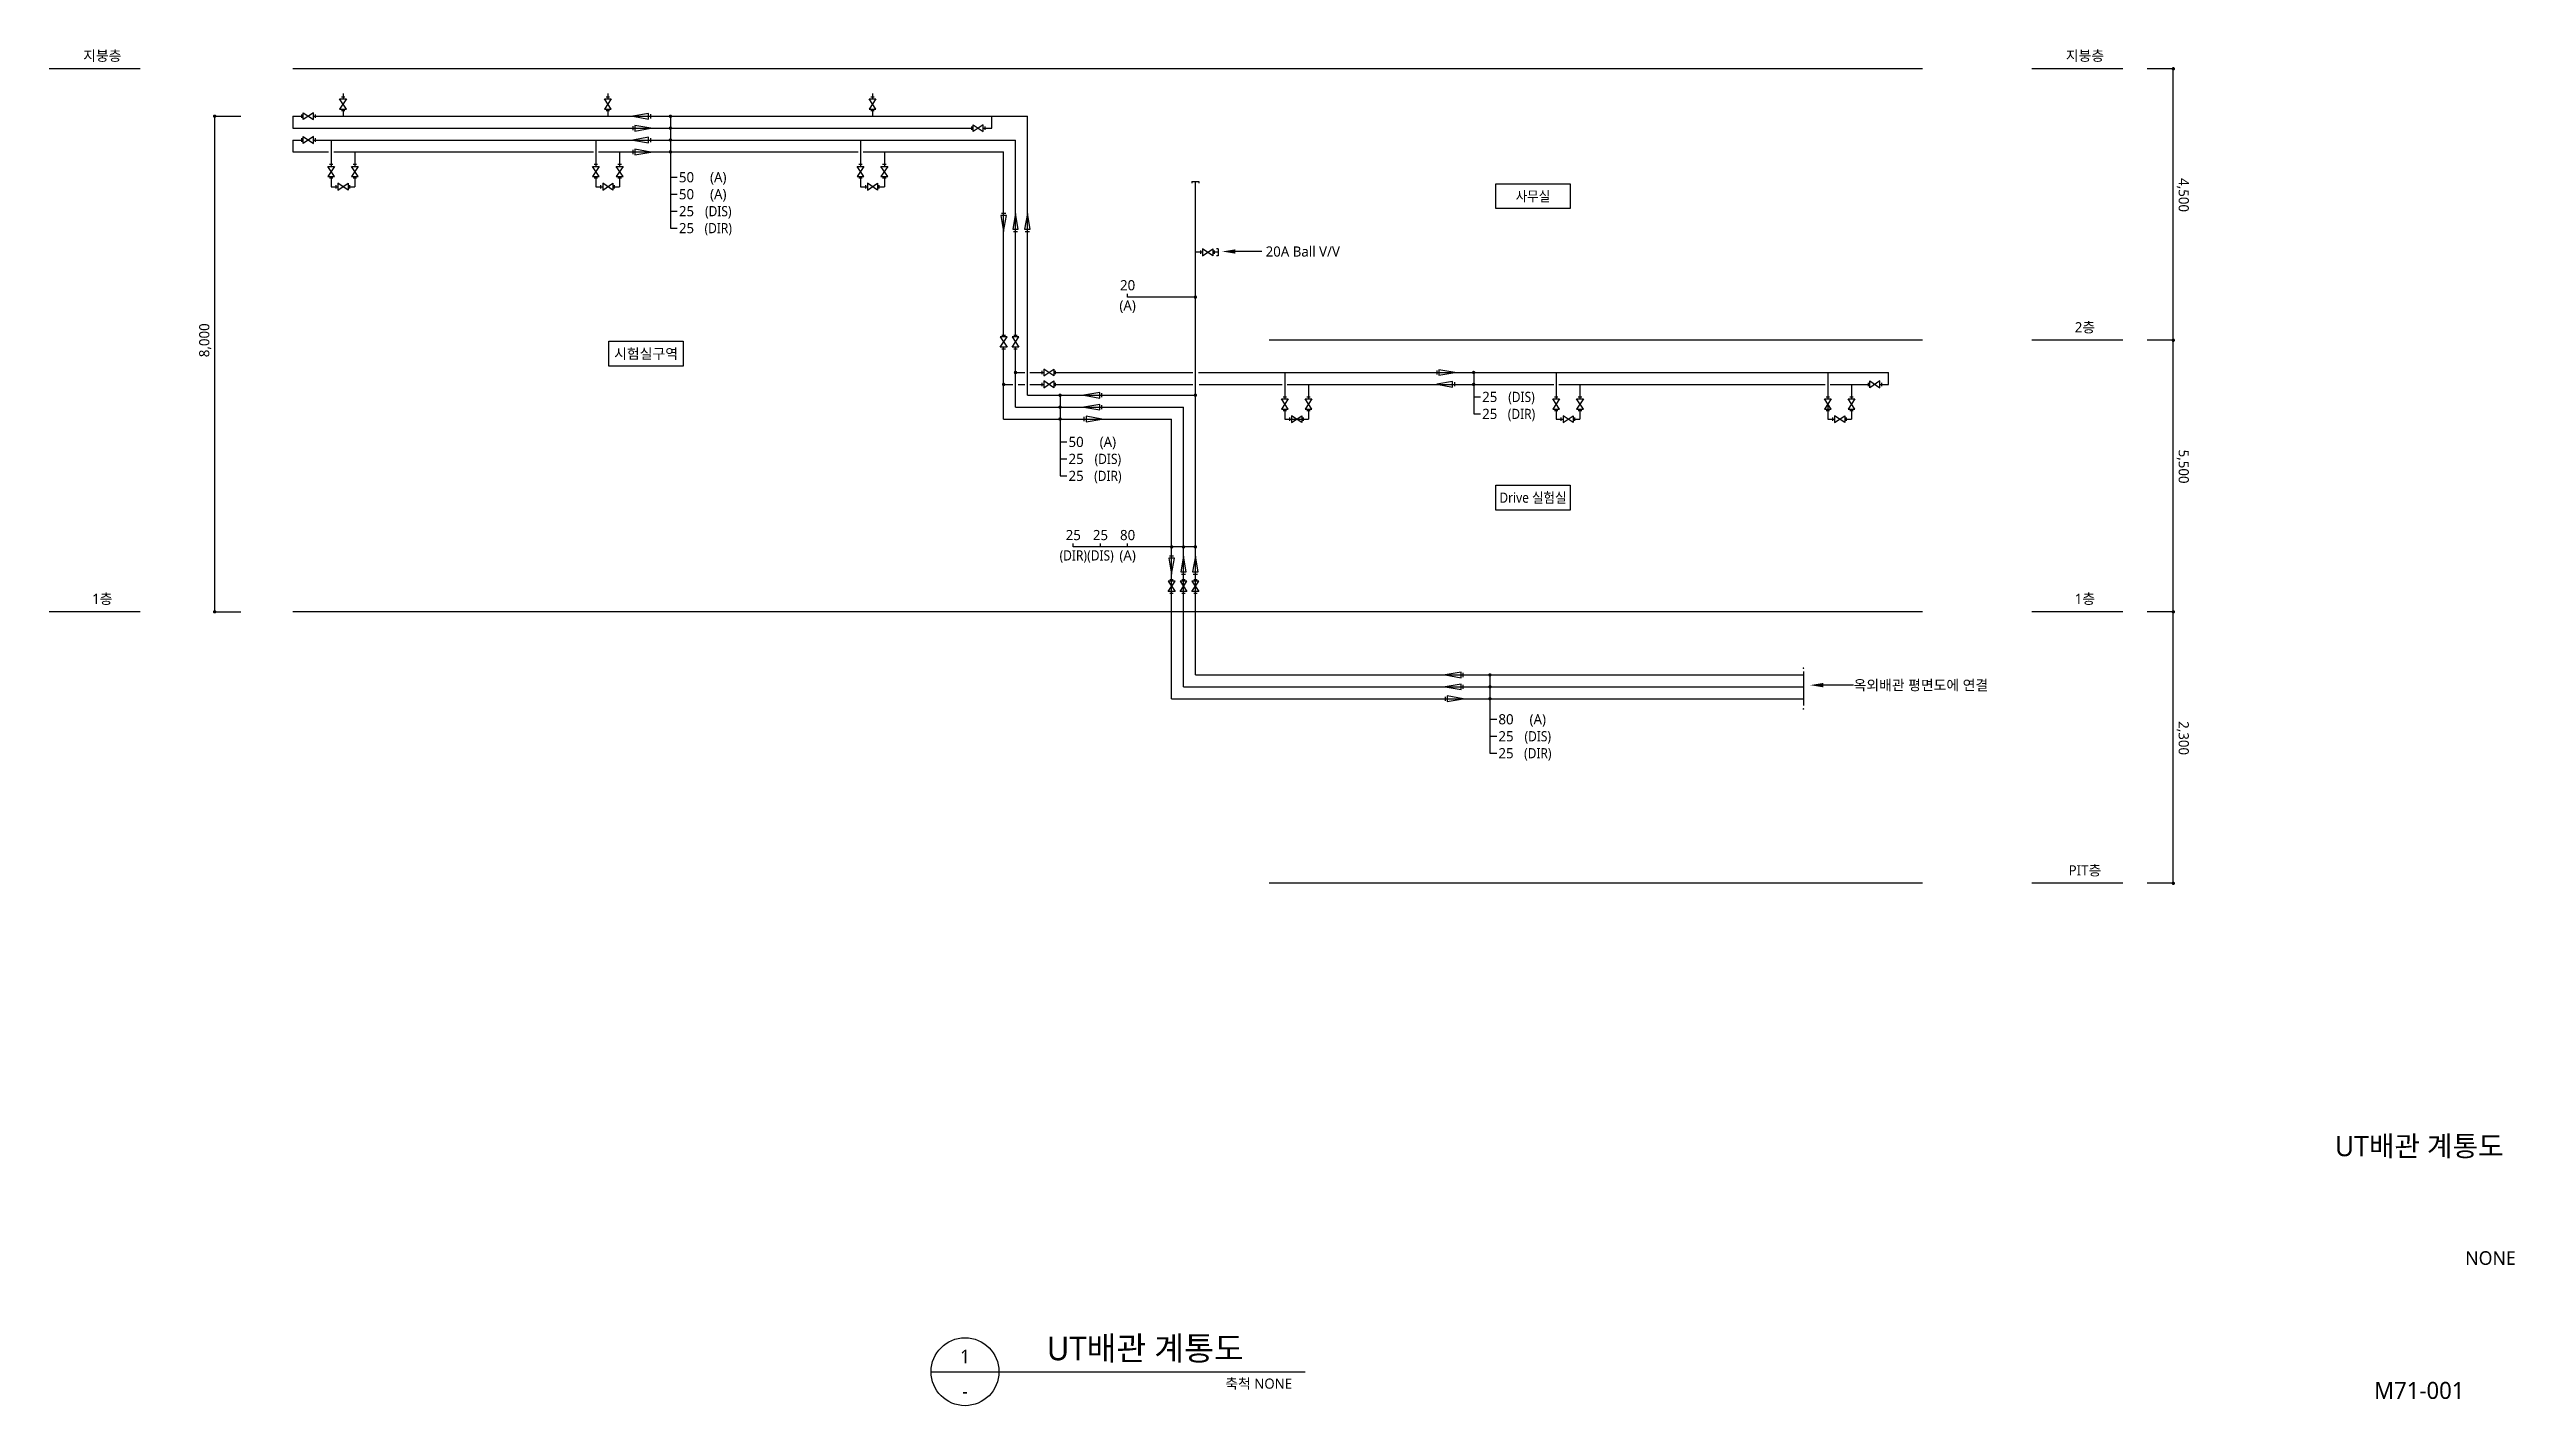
# Model space of a CAD drawing. Header units: millimetres. Extents: x 78 to 805, y 28 to 428.
import ezdxf
from ezdxf.enums import TextEntityAlignment as Align

# ---------------------------------------------------------------- set-up
doc = ezdxf.new("R2010")
doc.units = ezdxf.units.MM
for name, color, linetype in [('AA-MKXS', 3, 'Continuous'), ('DI', 1, 'Continuous'), ('LG-장비번호', 7, 'Continuous'), ('PIPE', 3, 'Continuous'), ('SD', 4, 'Continuous'), ('TE', 2, 'Continuous'), ('TEXT', 2, 'Continuous')]:
    doc.layers.add(name, color=color, linetype=linetype)
doc.styles.add('LG전자', font='')
doc.styles.add('sunjin', font='')
doc.styles.add('스타일1', font='malgun.ttf')
doc.styles.get('LG전자').set_extended_font_data('Malgun Gothic')
doc.styles.get('sunjin').set_extended_font_data('Malgun Gothic')

# ---------------------------------------------------------------- blocks, each defined once
blk = doc.blocks.new('설명 화살표')
at = {"layer": 'DI', "color": 1}
blk.add_solid([(-32, -194), (32, -194), (0, 0)], dxfattribs=at)
blk = doc.blocks.new('A$C4AF750F6')
at = {"layer": 'PIPE', "color": 2}
for p, q in [((1.5, 4), (0.5, 4)), ((1.5, 0), (0.5, 0))]:
    blk.add_line(p, q, dxfattribs=at)
blk.add_lwpolyline([(0, 0.5), (2, 0.5), (0, 3.5), (2, 3.5)], close=True, dxfattribs=at)
blk = doc.blocks.new('A$C3B744738')
at = {"layer": 'SD', "color": 2}
blk.add_line((5.32, 0.22), (5.32, 1.42), dxfattribs=at)
blk.add_lwpolyline([(4.7, 1.65), (0, 0.82), (4.7, 0)], close=True, dxfattribs=at)

msp = doc.modelspace()

# ---------------------------------------------------------------- linework, layer by layer
at = {"layer": 'AA-MKXS', "color": 7}
msp.add_line((338, 38.5), (448.2, 38.5), dxfattribs=at)
msp.add_circle((348, 38.5), 10, dxfattribs=at)
at = {"layer": 'DI'}
for p, q in [((261.2, 408.41), (261.2, 375.45)), ((261.2, 390.45), (263.2, 390.45)), ((261.2, 385.45), (263.2, 385.45)), ((261.2, 380.45), (263.2, 380.45)), ((261.2, 375.45), (263.2, 375.45)), ((395.91, 355.13), (395.91, 356.13)), ((415.88, 355.13), (395.91, 355.13)), ((497.88, 332.91), (497.88, 320.72)), ((376, 326.21), (376, 302.46)), ((497.88, 325.72), (499.88, 325.72)), ((497.88, 320.72), (499.88, 320.72)), ((376, 312.46), (378, 312.46)), ((376, 307.46), (378, 307.46)), ((376, 302.46), (378, 302.46)), ((379.91, 281.52), (379.91, 282.52)), ((415.88, 281.52), (379.91, 281.52)), ((387.91, 281.52), (387.91, 282.52)), ((395.91, 281.52), (395.91, 282.52)), ((502.68, 243.8), (502.68, 220.74)), ((502.68, 230.74), (504.68, 230.74)), ((502.68, 225.74), (504.68, 225.74)), ((502.68, 220.74), (504.68, 220.74))]:
    msp.add_line(p, q, dxfattribs=at)
at = {"layer": 'DI', "const_width": 0.5}
for points in [[(704.04, 422.16, -1), (704.04, 422.66, -1)], [(704.04, 422.16, -1), (704.04, 422.66, -1)], [(126.9, 408.16, 1), (126.9, 408.66, 1)], [(260.95, 408.41, 1), (261.45, 408.41, 1)], [(260.95, 404.91, 1), (261.45, 404.91, 1)], [(260.95, 401.41, 1), (261.45, 401.41, 1)], [(260.95, 397.91, 1), (261.45, 397.91, 1)], [(415.88, 354.88, 1), (415.88, 355.38, 1)], [(704.04, 342.16, -1), (704.04, 342.66, -1)], [(704.04, 342.16, -1), (704.04, 342.66, -1)], [(704.04, 342.16, -1), (704.04, 342.66, -1)], [(359.13, 329.41, 1), (359.63, 329.41, 1)], [(362.63, 332.91, 1), (363.13, 332.91, 1)], [(497.63, 332.91, 1), (498.13, 332.91, 1)], [(497.63, 329.41, 1), (498.13, 329.41, 1)], [(375.75, 326.21, 1), (376.25, 326.21, 1)], [(375.75, 322.71, 1), (376.25, 322.71, 1)], [(375.75, 319.21, 1), (376.25, 319.21, 1)], [(415.63, 326.21, 1), (416.13, 326.21, 1)], [(408.88, 281.27, 1), (408.88, 281.77, 1)], [(412.38, 281.27, 1), (412.38, 281.77, 1)], [(415.88, 281.27, 1), (415.88, 281.77, 1)], [(126.9, 262.16, 1), (126.9, 262.66, 1)], [(126.9, 262.16, 1), (126.9, 262.66, 1)], [(704.04, 262.16, -1), (704.04, 262.66, -1)], [(704.04, 262.16, -1), (704.04, 262.66, -1)], [(502.43, 243.8, 1), (502.93, 243.8, 1)], [(502.43, 240.3, 1), (502.93, 240.3, 1)], [(502.43, 236.8, 1), (502.93, 236.8, 1)], [(704.04, 182.16, -1), (704.04, 182.66, -1)]]:
    msp.add_lwpolyline(points, format="xyb", close=True, dxfattribs=at)
at = {"layer": 'DI'}
for points in [[(435.5, 368.56), (427.68, 368.56)], [(609.82, 240.8), (600.92, 240.8)]]:
    msp.add_lwpolyline(points, dxfattribs=at)
at = {"layer": 'LG-장비번호', "color": 8, "ltscale": 2}
for p, q in [((104.92, 422.41), (78.17, 422.41)), ((630.1, 422.41), (149.9, 422.41)), ((689.12, 422.41), (662.37, 422.41)), ((630.1, 342.41), (437.6, 342.41)), ((689.12, 342.41), (662.37, 342.41)), ((104.92, 262.41), (78.17, 262.41)), ((630.1, 262.41), (149.9, 262.41)), ((689.12, 262.41), (662.37, 262.41)), ((630.1, 182.41), (437.6, 182.41)), ((689.12, 182.41), (662.37, 182.41))]:
    msp.add_line(p, q, dxfattribs=at)
at = {"layer": 'LG-장비번호', "color": 1, "ltscale": 2}
for points in [[(504.42, 388.51), (526.29, 388.51), (526.29, 381.19), (504.42, 381.19)], [(243.08, 342.11), (264.96, 342.11), (264.96, 334.79), (243.08, 334.79)], [(504.42, 299.7), (526.29, 299.7), (526.29, 292.38), (504.42, 292.38)]]:
    msp.add_lwpolyline(points, close=True, dxfattribs=at)
at = {"layer": 'PIPE', "color": 1}
for p, q in [((704.04, 422.41), (696.3, 422.41)), ((704.04, 422.41), (696.3, 422.41)), ((704.04, 342.41), (704.04, 422.41)), ((126.9, 262.41), (126.9, 408.41)), ((126.9, 408.41), (134.64, 408.41)), ((704.04, 342.41), (696.3, 342.41)), ((704.04, 342.41), (696.3, 342.41)), ((704.04, 342.41), (696.3, 342.41)), ((704.04, 262.41), (704.04, 342.41)), ((126.9, 262.41), (134.64, 262.41)), ((126.9, 262.41), (134.64, 262.41)), ((704.04, 262.41), (696.3, 262.41)), ((704.04, 262.41), (696.3, 262.41)), ((704.04, 182.41), (704.04, 262.41)), ((595.04, 244.8), (595.04, 234.8)), ((704.04, 182.41), (696.3, 182.41))]:
    msp.add_line(p, q, dxfattribs=at)
at = {"layer": 'PIPE', "color": 4}
for p, q in [((164.73, 415.11), (164.73, 413.54)), ((242.73, 415.11), (242.73, 413.54)), ((320.73, 415.11), (320.73, 413.54)), ((149.9, 408.41), (153.02, 408.41)), ((149.9, 408.41), (149.9, 404.91)), ((156.02, 408.41), (366.38, 408.41)), ((164.73, 410.54), (164.73, 408.41)), ((242.73, 410.54), (242.73, 408.41)), ((320.73, 410.54), (320.73, 408.41)), ((355.88, 404.91), (355.88, 408.41)), ((366.38, 326.21), (366.38, 408.41)), ((149.9, 404.91), (350.38, 404.91)), ((353.38, 404.91), (355.88, 404.91)), ((414.88, 389.21), (416.88, 389.21)), ((414.88, 389.21), (414.88, 388.71)), ((415.88, 243.8), (415.88, 389.21)), ((416.88, 389.21), (416.88, 388.71)), ((418.01, 368.33), (415.88, 368.33)), ((422.58, 368.33), (421.01, 368.33)), ((422.58, 369.33), (422.08, 369.33)), ((422.58, 367.33), (422.08, 367.33)), ((422.58, 369.33), (422.58, 367.33)), ((366.38, 326.21), (415.88, 326.21)), ((415.88, 243.8), (595.04, 243.8))]:
    msp.add_line(p, q, dxfattribs=at)
at = {"layer": 'PIPE'}
for p, q in [((149.9, 401.41), (153.02, 401.41)), ((149.9, 401.41), (149.9, 397.91)), ((156.02, 401.41), (362.88, 401.41)), ((161.23, 401.41), (161.23, 393.65)), ((239.23, 401.41), (239.23, 393.65)), ((317.23, 401.41), (317.23, 393.65)), ((362.88, 343.41), (362.88, 401.41)), ((149.9, 397.91), (160.48, 397.91)), ((161.98, 397.91), (238.48, 397.91)), ((168.23, 397.91), (168.23, 393.65)), ((239.98, 397.91), (316.48, 397.91)), ((246.23, 397.91), (246.23, 393.65)), ((317.98, 397.91), (359.38, 397.91)), ((324.23, 397.91), (324.23, 393.65)), ((359.38, 343.41), (359.38, 397.91)), ((161.23, 390.65), (161.23, 387.65)), ((161.23, 387.65), (163.23, 387.65)), ((166.23, 387.65), (168.23, 387.65)), ((168.23, 390.65), (168.23, 387.65)), ((239.23, 390.65), (239.23, 387.65)), ((239.23, 387.65), (241.23, 387.65)), ((244.23, 387.65), (246.23, 387.65)), ((246.23, 390.65), (246.23, 387.65)), ((317.23, 390.65), (317.23, 387.65)), ((317.23, 387.65), (319.23, 387.65)), ((322.23, 387.65), (324.23, 387.65)), ((324.23, 390.65), (324.23, 387.65)), ((359.38, 341.91), (359.38, 341.91)), ((362.88, 341.91), (362.88, 341.91)), ((359.38, 319.21), (359.38, 340.41)), ((362.88, 322.71), (362.88, 340.41)), ((359.38, 329.41), (362.13, 329.41)), ((362.88, 332.91), (365.63, 332.91)), ((363.63, 329.41), (365.63, 329.41)), ((367.13, 332.91), (371.21, 332.91)), ((367.13, 329.41), (371.21, 329.41)), ((372.71, 332.91), (372.71, 332.91)), ((372.71, 332.91), (372.71, 332.91)), ((372.71, 329.41), (372.71, 329.41)), ((372.71, 329.41), (372.71, 329.41)), ((374.21, 332.91), (415.13, 332.91)), ((374.21, 329.41), (415.13, 329.41)), ((416.78, 332.91), (620.1, 332.91)), ((417.01, 329.41), (441.46, 329.41)), ((442.21, 332.91), (442.21, 325.15)), ((442.96, 329.41), (521.46, 329.41)), ((449.21, 329.41), (449.21, 325.15)), ((522.21, 332.91), (522.21, 325.15)), ((522.96, 329.41), (601.46, 329.41)), ((529.21, 329.41), (529.21, 325.15)), ((602.21, 332.91), (602.21, 325.15)), ((602.96, 329.41), (614.6, 329.41)), ((609.21, 329.41), (609.21, 325.15)), ((616.1, 329.41), (616.1, 329.41)), ((617.6, 329.41), (620.1, 329.41)), ((620.1, 329.41), (620.1, 332.91)), ((362.88, 322.71), (412.38, 322.71)), ((412.38, 240.3), (412.38, 322.71)), ((442.21, 322.15), (442.21, 319.15)), ((449.21, 322.15), (449.21, 319.15)), ((522.21, 322.15), (522.21, 319.15)), ((529.21, 322.15), (529.21, 319.15)), ((602.21, 323.65), (602.21, 319.15)), ((609.21, 322.15), (609.21, 319.15)), ((359.38, 319.21), (408.88, 319.21)), ((408.88, 236.8), (408.88, 319.21)), ((442.21, 319.15), (449.21, 319.15)), ((522.21, 319.15), (524.21, 319.15)), ((527.21, 319.15), (529.21, 319.15)), ((602.21, 319.15), (604.21, 319.15)), ((607.21, 319.15), (609.21, 319.15)), ((415.88, 269.92), (415.88, 269.92)), ((415.88, 269.92), (415.88, 269.92)), ((412.38, 240.3), (595.04, 240.3)), ((408.88, 236.8), (595.04, 236.8))]:
    msp.add_line(p, q, dxfattribs=at)
at = {"layer": 'PIPE', "color": 1, "const_width": 0.25}
for points in [[(595.16, 245.8, -1), (594.91, 245.8, -1)], [(595.16, 233.8, 1), (594.91, 233.8, 1)]]:
    msp.add_lwpolyline(points, format="xyb", close=True, dxfattribs=at)

# ---------------------------------------------------------------- block references
at = {"layer": 'DI', "xscale": 0.02, "yscale": 0.02, "zscale": 0.02, "rotation": 90}
for p in [(423.79, 368.56), (597.04, 240.8)]:
    msp.add_blockref('설명 화살표', p, dxfattribs=at)
at = {"layer": 'PIPE'}
for p, rotation in [((156.52, 407.41), 90), ((156.52, 400.41), 90), ((353.88, 403.91), 90), ((162.73, 388.65), 270), ((240.73, 388.65), 270), ((318.73, 388.65), 270), ((417.51, 369.33), 270), ((360.38, 343.91), 180), ((363.88, 343.91), 180), ((370.71, 333.91), 270), ((370.71, 330.41), 270), ((618.1, 328.41), 90), ((443.71, 320.15), 270), ((523.71, 320.15), 270), ((603.71, 320.15), 270), ((409.88, 271.92), 180), ((413.38, 271.92), 180), ((416.88, 271.92), 180)]:
    msp.add_blockref('A$C4AF750F6', p, dxfattribs=dict(at, rotation=rotation))
for p in [(163.73, 410.04), (241.73, 410.04), (319.73, 410.04), (160.23, 390.15), (167.23, 390.15), (238.23, 390.15), (245.23, 390.15), (316.23, 390.15), (323.23, 390.15), (441.21, 321.65), (448.21, 321.65), (521.21, 321.65), (528.21, 321.65), (601.21, 321.65), (608.21, 321.65)]:
    msp.add_blockref('A$C4AF750F6', p, dxfattribs=at)
at = {"layer": 'SD'}
for p in [(250.07, 407.58), (250.07, 400.58), (383.04, 325.38), (486.99, 328.62), (383.04, 321.88), (489.46, 242.97), (489.46, 239.47)]:
    msp.add_blockref('A$C3B744738', p, dxfattribs=at)
for p, rotation in [((255.4, 405.7), 180), ((255.4, 398.7), 180), ((360.2, 374.49), 89.99999999999999), ((362.05, 379.81), 270), ((365.55, 379.81), 270), ((492.31, 333.73), 180), ((388.36, 320.03), 180), ((409.7, 273.52), 89.99999999999999), ((411.55, 278.84), 270), ((415.05, 278.84), 270), ((494.78, 237.62), 180)]:
    msp.add_blockref('A$C3B744738', p, dxfattribs=dict(at, rotation=rotation))

# ---------------------------------------------------------------- texts
at = {"layer": 'AA-MKXS', "linetype": 'Continuous', "style": '스타일1'}
msp.add_text('1', height=4, dxfattribs=at).set_placement((348.03, 41), align=Align.CENTER)
msp.add_text('UT배관 계통도', height=7, dxfattribs=at).set_placement((372.09, 41.88))
msp.add_text('축척 NONE', height=3, dxfattribs=at).set_placement((444.39, 35), align=Align.MIDDLE_RIGHT)
at = {"layer": 'AA-MKXS', "style": '스타일1'}
msp.add_text('-', height=4, dxfattribs=at).set_placement((348, 32.78), align=Align.MIDDLE)
at = {"layer": 'DI', "color": 2, "style": 'sunjin'}
for p in [(275.29, 390.45), (275.29, 385.45), (390.09, 312.46), (516.77, 230.74)]:
    msp.add_text('(A)', height=3, dxfattribs=at).set_placement(p, align=Align.MIDDLE_CENTER)
at = {"layer": 'DI', "color": 2, "style": 'sunjin', "width": 0.9}
for p in [(275.29, 380.45), (511.97, 325.72), (390.09, 307.46), (516.77, 225.74)]:
    msp.add_text('(DIS)', height=3, dxfattribs=at).set_placement(p, align=Align.MIDDLE_CENTER)
at = {"layer": 'LG-장비번호', "style": 'LG전자'}
for s, p in [('지붕층', (93.8, 426.28)), ('지붕층', (678, 426.28)), ('2층', (678, 346.28)), ('1층', (93.8, 266.28)), ('1층', (678, 266.28)), ('PIT층', (678, 186.28))]:
    msp.add_text(s, height=3, dxfattribs=at).set_placement(p, align=Align.MIDDLE)
at = {"layer": 'LG-장비번호', "style": 'sunjin', "width": 0.9}
for s, p in [('사무실', (515.35, 384.85)), ('Drive 실험실', (515.35, 296.04))]:
    msp.add_text(s, height=3, dxfattribs=at).set_placement(p, align=Align.MIDDLE_CENTER)
at = {"layer": 'LG-장비번호', "style": 'LG전자'}
for s, rotation, p in [('4,500', 270, (706.86, 385.19)), ('8,000', 90, (124.08, 342.41)), ('5,500', 270, (706.86, 305.19)), ('2,300', 270, (706.86, 225.19))]:
    msp.add_text(s, height=3, rotation=rotation, dxfattribs=at).set_placement(p, align=Align.MIDDLE)
at = {"layer": 'LG-장비번호', "style": 'sunjin'}
msp.add_text('시험실구역', height=3, dxfattribs=at).set_placement((254.02, 338.45), align=Align.MIDDLE_CENTER)
at = {"layer": 'TE', "style": 'sunjin'}
for s, p in [('50', (263.7, 390.45)), ('50', (263.7, 385.45)), ('25', (263.7, 380.45)), ('25', (263.7, 375.45)), ('20A Ball V/V', (436.58, 368.56)), ('25', (500.38, 325.72)), ('25', (500.38, 320.72)), ('50', (378.5, 312.46)), ('25', (378.5, 307.46)), ('25', (378.5, 302.46)), ('옥외배관 평면도에 연결', (609.82, 240.8)), ('80', (505.18, 230.74)), ('25', (505.18, 225.74)), ('25', (505.18, 220.74))]:
    msp.add_text(s, height=3, dxfattribs=at).set_placement(p, align=Align.MIDDLE_LEFT)
at = {"layer": 'TE', "style": 'sunjin', "width": 0.9}
for s, p in [('(DIR)', (275.29, 375.45)), ('(DIR)', (511.97, 320.72)), ('(DIR)', (390.09, 302.46)), ('(DIR)', (379.91, 279.02)), ('(DIS)', (387.91, 279.02)), ('(DIR)', (516.77, 220.74))]:
    msp.add_text(s, height=3, dxfattribs=at).set_placement(p, align=Align.MIDDLE_CENTER)
at = {"layer": 'TE', "style": 'sunjin'}
for s, p in [('20', (395.91, 358.63)), ('(A)', (395.91, 352.64)), ('25', (379.91, 285.02)), ('25', (387.91, 285.02)), ('80', (395.91, 285.02)), ('(A)', (395.91, 279.02))]:
    msp.add_text(s, height=3, dxfattribs=at).set_placement(p, align=Align.MIDDLE_CENTER)
at = {"layer": 'TEXT', "color": 3, "style": '스타일1'}
for s, height, p in [('UT배관 계통도', 6, (776.5, 105)), ('NONE', 4, (797.5, 72)), ('M71-001', 5, (776.5, 33))]:
    msp.add_text(s, height=height, dxfattribs=at).set_placement(p, align=Align.MIDDLE_CENTER)

doc.saveas('drawing.dxf')
